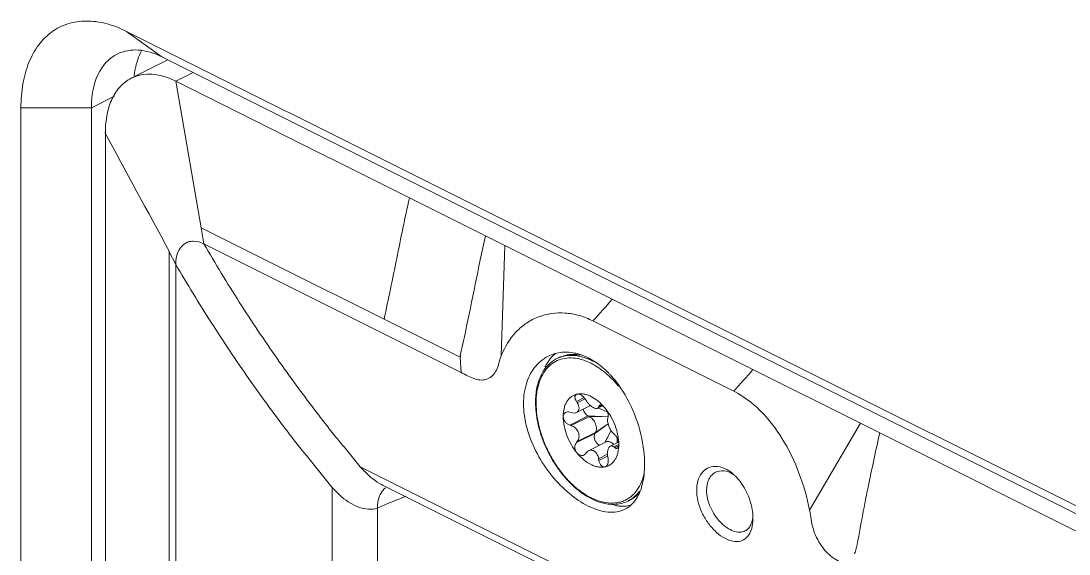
# Model space of a CAD drawing. Header units: millimetres. Extents: x 1177 to 4147, y 93 to 2194.
# Drawn here: x 3175.89 to 3212.74, y 1003.06 to 1021.81 of the extents above; entities that cross this region are included whole.
import ezdxf

# ---------------------------------------------------------------- set-up
doc = ezdxf.new("R2010")
doc.units = ezdxf.units.MM
doc.header["$LTSCALE"] = 0.1
doc.layers.get('0').update_dxf_attribs({"lineweight": 13})

# ---------------------------------------------------------------- blocks, each defined once
blk = doc.blocks.new('01')
for p, q in [((3471.001, 1041.645), (3472.769, 1040.364)), ((3471.001, 1041.645), (3603.938, 975.177)), ((3472.769, 1040.364), (3605.705, 973.895)), ((3471.24, 1039.286), (3473.082, 1040.207)), ((3473.476, 1039.144), (3474.342, 1039.577)), ((3473.476, 1039.144), (3474.75, 1031.778)), ((3489.033, 1031.366), (3473.476, 1039.144)), ((3469.234, 1037.801), (3470.405, 1038.387)), ((3465.698, 700.051), (3465.698, 1037.801)), ((3465.698, 1037.801), (3469.234, 1037.801)), ((3469.234, 700.051), (3469.234, 1037.801)), ((3469.941, 1036.582), (3469.941, 1001.342)), ((3474.75, 1031.778), (3474.891, 1030.963)), ((3487.76, 1025.273), (3474.75, 1031.778)), ((3489.033, 1031.366), (3490.005, 1030.88)), ((3487.81, 1024.5), (3474.891, 1030.963)), ((3489.818, 1025.338), (3490.005, 1030.88)), ((3502.468, 1024.648), (3490.005, 1030.88)), ((3473.475, 1029.937), (3473.123, 1030.598)), ((3473.142, 1003.413), (3473.142, 1030.604)), ((3473.475, 1029.937), (3473.475, 1003.09)), ((3494.431, 1027.094), (3501.502, 1023.559)), ((3487.81, 1024.5), (3487.76, 1025.273)), ((3492.614, 1025.202), (3492.69, 1025.24)), ((3507.86, 1021.952), (3502.468, 1024.648)), ((3493.633, 1023.419), (3493.599, 1023.408)), ((3493.596, 1023.054), (3493.98, 1023.246)), ((3493.64, 1022.983), (3493.596, 1023.054)), ((3494.033, 1023.179), (3493.64, 1022.983)), ((3494.055, 1023.149), (3494.1, 1023.078)), ((3493.26, 1022.509), (3493.334, 1022.487)), ((3494.304, 1022.846), (3493.605, 1022.496)), ((3494.658, 1022.709), (3494.907, 1022.833)), ((3494.699, 1022.729), (3495.153, 1022.511)), ((3494.712, 1022.772), (3494.87, 1022.851)), ((3494.712, 1022.772), (3494.727, 1022.813)), ((3494.727, 1022.813), (3494.829, 1022.864)), ((3493.26, 1021.86), (3494.19, 1022.325)), ((3493.334, 1021.837), (3493.26, 1021.86)), ((3493.334, 1021.837), (3494.25, 1022.295)), ((3494.19, 1022.325), (3494.25, 1022.295)), ((3495.19, 1022.282), (3494.19, 1022.325)), ((3495.187, 1022.272), (3494.25, 1022.295)), ((3495.192, 1021.917), (3494.526, 1021.444)), ((3495.189, 1021.927), (3494.556, 1021.492)), ((3495.186, 1022.259), (3495.171, 1022.218)), ((3505.314, 1017.59), (3507.86, 1021.952)), ((3508.832, 1021.466), (3507.86, 1021.952)), ((3493.596, 1020.979), (3494.526, 1021.444)), ((3493.64, 1021.034), (3494.556, 1021.492)), ((3494.556, 1021.492), (3494.526, 1021.444)), ((3495.336, 1021.587), (3495.032, 1020.983)), ((3495.338, 1021.585), (3495.04, 1020.986)), ((3495.477, 1021.415), (3495.522, 1021.378)), ((3569.643, 991.061), (3508.832, 1021.466)), ((3493.596, 1020.979), (3493.64, 1021.034)), ((3494.211, 1020.572), (3495.098, 1021.016)), ((3495.714, 1021.01), (3495.301, 1020.803)), ((3495.728, 1020.891), (3495.477, 1020.765)), ((3495.522, 1020.728), (3495.477, 1020.765)), ((3495.522, 1020.728), (3495.723, 1020.828)), ((3495.645, 1021.211), (3495.638, 1020.972)), ((3495.664, 1021.173), (3495.662, 1020.984)), ((3494.1, 1020.48), (3494.055, 1020.424)), ((3494.712, 1020.174), (3495.158, 1020.397)), ((3494.727, 1020.088), (3495.167, 1020.308)), ((3495.171, 1020.269), (3495.186, 1020.183)), ((3595.034, 963.625), (3482.743, 1019.771)), ((3494.727, 1020.088), (3494.712, 1020.174)), ((3495.03, 1019.759), (3495.066, 1019.771)), ((3481.324, 1018.752), (3481.324, 1000.222)), ((3483.823, 1018.869), (3483.857, 1018.851)), ((3594.834, 963.363), (3483.857, 1018.851)), ((3483.596, 1000.372), (3483.602, 1017.697)), ((3496.191, 1018.047), (3496.268, 1018.085))]:
    blk.add_line(p, q)
for centre, radius, start, end in [((3078.069, 1397.314), 557.153, 318.35729, 318.50701), ((3494.07, 1023.8), 2.268, 148.2968, 154.7546), ((3493.286, 1023.857), 1.503, 113.3088, 116.5615), ((3493.38, 1023.238), 2.168, 79.2447, 81.8519), ((3491.97, 1021.303), 4.539, 44.5447, 48.0416), ((3563.268, 969.75), 81.917, 137.92032, 138.9387), ((3491.801, 1020.621), 5.053, 43.9448, 46.4194), ((3490.993, 1020.456), 5.833, 34.2674, 37.9916), ((3492.911, 1020.967), 2.751, 39.6153, 43.0298), ((3490.658, 1019.837), 6.367, 5.9562, 6.5131), ((3490.872, 1019.859), 6.152, 3.8368, 5.9656), ((3494.872, 1020.52), 0.778, 281.697, 284.5236), ((3500.007, 1017.707), 2.239, 45.4752, 49.555), ((3499.903, 1017.6), 2.388, 43.3187, 45.4973), ((3496.872, 987.253), 33.21, 110.877, 112.4311), ((3495.594, 1019.432), 1.506, 296.5665, 305.4782), ((3494.833, 1019.296), 2.106, 330.465, 335.1807), ((3495.487, 1019.559), 1.672, 314.9893, 317.4581), ((3496.757, 987.533), 32.907, 112.4318, 113.5621), ((3495.519, 1019.39), 1.502, 296.5635, 299.833), ((3495.517, 1019.394), 1.507, 299.8338, 302.1073), ((3500.468, 1017.204), 2, 359.069, 2.7691)]:
    blk.add_arc(centre, radius, start, end)
for points, knots in [([(3465.698, 1037.801), (3465.698, 1038.208), (3465.758, 1038.986), (3466.05, 1040.067), (3466.539, 1040.969), (3467.214, 1041.651), (3468.049, 1042.074), (3468.998, 1042.212), (3470.011, 1042.068), (3470.672, 1041.81), (3471.001, 1041.645)], [0, 0, 0, 0, 0.148664, 0.284085, 0.406646, 0.519913, 0.629677, 0.742773, 0.865209, 1, 1, 1, 1]), ([(3469.897, 1039.994), (3469.941, 1040.048), (3470.126, 1040.25), (3470.352, 1040.414), (3470.533, 1040.505)], [0, 0, 0, 0, 0.256591, 1, 1, 1, 1]), ([(3470.533, 1040.505), (3470.852, 1040.665), (3471.651, 1040.798), (3472.401, 1040.548), (3472.769, 1040.364)], [0, 0, 0, 0, 0.463662, 1, 1, 1, 1]), ([(3471.776, 1040.7), (3471.75, 1040.655), (3471.652, 1040.467), (3471.575, 1040.267), (3471.528, 1040.113)], [0, 0, 0, 0, 0.241778, 1, 1, 1, 1]), ([(3469.234, 1037.801), (3469.234, 1038.018), (3469.279, 1038.784), (3469.543, 1039.567), (3469.897, 1039.994)], [0, 0, 0, 0, 0.28094, 1, 1, 1, 1]), ([(3471.528, 1040.113), (3471.511, 1040.058), (3471.447, 1039.826), (3471.405, 1039.588), (3471.385, 1039.407)], [0, 0, 0, 0, 0.241625, 1, 1, 1, 1]), ([(3471.24, 1039.286), (3471.036, 1039.184), (3470.651, 1038.89), (3470.237, 1038.257), (3469.99, 1037.465), (3469.941, 1036.886), (3469.941, 1036.582)], [0, 0, 0, 0, 0.217148, 0.450414, 0.710272, 1, 1, 1, 1]), ([(3473.476, 1039.144), (3473.283, 1039.24), (3472.897, 1039.396), (3472.306, 1039.508), (3471.743, 1039.479), (3471.397, 1039.364), (3471.24, 1039.286)], [0, 0, 0, 0, 0.279193, 0.535335, 0.772863, 1, 1, 1, 1]), ([(3485.214, 1033.275), (3484.981, 1032.264), (3484.676, 1030.737), (3484.262, 1028.704), (3484.047, 1027.69), (3483.941, 1027.182)], [0, 0, 0, 0, 0.500325, 0.749957, 1, 1, 1, 1]), ([(3488.023, 1026.53), (3488.191, 1027.335), (3488.516, 1028.949), (3488.847, 1030.562), (3489.033, 1031.366)], [0, 0, 0, 0, 0.49924, 1, 1, 1, 1]), ([(3474.89, 1030.962), (3474.724, 1031.045), (3474.453, 1031.127), (3474.103, 1031.076), (3473.8, 1030.923), (3473.526, 1030.525), (3473.475, 1030.142), (3473.475, 1029.936)], [0, 0, 0, 0, 0.256749, 0.370536, 0.480873, 0.715755, 1, 1, 1, 1]), ([(3474.89, 1030.962), (3475.461, 1029.978), (3476.647, 1028.03), (3478.231, 1025.66), (3479.563, 1023.805), (3480.418, 1022.662), (3481.119, 1021.762), (3481.655, 1021.096), (3482.196, 1020.432), (3482.551, 1019.983), (3482.74, 1019.768)], [0, 0, 0, 0, 0.249358, 0.499509, 0.624646, 0.749836, 0.812321, 0.87466, 0.937193, 1, 1, 1, 1]), ([(3481.32, 1018.748), (3481.131, 1018.964), (3480.777, 1019.413), (3480.236, 1020.076), (3479.701, 1020.742), (3479, 1021.641), (3478.146, 1022.784), (3476.815, 1024.638), (3475.231, 1027.007), (3474.046, 1028.953), (3473.476, 1029.937)], [0, 0, 0, 0, 0.062809, 0.125339, 0.187679, 0.250165, 0.375355, 0.500491, 0.750642, 1, 1, 1, 1]), ([(3489.818, 1025.338), (3489.992, 1025.782), (3490.373, 1026.402), (3491.082, 1027.009), (3491.886, 1027.431), (3492.824, 1027.556), (3493.751, 1027.391), (3494.208, 1027.208), (3494.431, 1027.094)], [0, 0, 0, 0, 0.255566, 0.377463, 0.49728, 0.738536, 0.865851, 1, 1, 1, 1]), ([(3487.754, 1025.363), (3487.79, 1025.558), (3487.912, 1025.94), (3487.979, 1026.334), (3488.023, 1026.53)], [0, 0, 0, 0, 0.497616, 1, 1, 1, 1]), ([(3493.127, 1025.525), (3493.044, 1025.528), (3492.721, 1025.519), (3492.399, 1025.43), (3492.184, 1025.323)], [0, 0, 0, 0, 0.256477, 1, 1, 1, 1]), ([(3493.633, 1025.452), (3493.591, 1025.463), (3493.424, 1025.501), (3493.254, 1025.521), (3493.127, 1025.525)], [0, 0, 0, 0, 0.255553, 1, 1, 1, 1]), ([(3487.759, 1025.273), (3487.766, 1025.276), (3487.78, 1025.289), (3487.779, 1025.325), (3487.766, 1025.35), (3487.754, 1025.363)], [0, 0, 0, 0, 0.219613, 0.477118, 1, 1, 1, 1]), ([(3487.809, 1024.502), (3487.925, 1024.445), (3488.147, 1024.323), (3488.481, 1024.172), (3488.819, 1024.104), (3489.14, 1024.162), (3489.406, 1024.345), (3489.677, 1024.734), (3489.727, 1025.104), (3489.818, 1025.338)], [0, 0, 0, 0, 0.138324, 0.271524, 0.392398, 0.502211, 0.611577, 0.730067, 1, 1, 1, 1]), ([(3492.184, 1025.323), (3491.919, 1025.19), (3491.428, 1024.774), (3491, 1023.863), (3490.893, 1022.759), (3491.105, 1021.567), (3491.603, 1020.385), (3492.326, 1019.307), (3493.191, 1018.418), (3493.854, 1017.963), (3494.19, 1017.794)], [0, 0, 0, 0, 0.096931, 0.202846, 0.322041, 0.454365, 0.595746, 0.73931, 0.876849, 1, 1, 1, 1]), ([(3491.545, 1023.003), (3491.545, 1023.248), (3491.575, 1023.608), (3491.693, 1024.06), (3491.813, 1024.362), (3491.967, 1024.632), (3492.152, 1024.866), (3492.367, 1025.06), (3492.529, 1025.16), (3492.614, 1025.202)], [0, 0, 0, 0, 0.285392, 0.417936, 0.543856, 0.663798, 0.778818, 0.890321, 1, 1, 1, 1]), ([(3493.655, 1025.202), (3493.513, 1025.229), (3493.232, 1025.253), (3492.822, 1025.189), (3492.452, 1025.022), (3492.137, 1024.758), (3491.887, 1024.407), (3491.705, 1023.981), (3491.596, 1023.493), (3491.574, 1023.147), (3491.574, 1022.968)], [0, 0, 0, 0, 0.121708, 0.23601, 0.347152, 0.460085, 0.579351, 0.708215, 0.848355, 1, 1, 1, 1]), ([(3492.553, 1025.464), (3492.513, 1025.432), (3492.356, 1025.293), (3492.225, 1025.126), (3492.141, 1024.991)], [0, 0, 0, 0, 0.243335, 1, 1, 1, 1]), ([(3492.69, 1025.24), (3492.761, 1025.276), (3492.907, 1025.336), (3493.141, 1025.392), (3493.385, 1025.416), (3493.55, 1025.409), (3493.633, 1025.401)], [0, 0, 0, 0, 0.243128, 0.489087, 0.740587, 1, 1, 1, 1]), ([(3493.687, 1025.384), (3493.599, 1025.397), (3493.423, 1025.411), (3493.164, 1025.394), (3492.918, 1025.339), (3492.764, 1025.277), (3492.69, 1025.24)], [0, 0, 0, 0, 0.262697, 0.514819, 0.759384, 1, 1, 1, 1]), ([(3493.708, 1025.33), (3493.618, 1025.347), (3493.441, 1025.369), (3493.177, 1025.366), (3492.926, 1025.324), (3492.767, 1025.271), (3492.691, 1025.238)], [0, 0, 0, 0, 0.264136, 0.51691, 0.761065, 1, 1, 1, 1]), ([(3494.19, 1025.242), (3494.145, 1025.265), (3493.965, 1025.349), (3493.776, 1025.415), (3493.633, 1025.452)], [0, 0, 0, 0, 0.256433, 1, 1, 1, 1]), ([(3494.559, 1024.841), (3494.485, 1024.886), (3494.2, 1025.043), (3493.889, 1025.157), (3493.655, 1025.202)], [0, 0, 0, 0, 0.266196, 1, 1, 1, 1]), ([(3494.433, 1025.073), (3494.373, 1025.104), (3494.141, 1025.214), (3493.894, 1025.294), (3493.708, 1025.33)], [0, 0, 0, 0, 0.262753, 1, 1, 1, 1]), ([(3494.19, 1025.242), (3494.261, 1025.207), (3494.551, 1025.047), (3494.817, 1024.846), (3495.005, 1024.678)], [0, 0, 0, 0, 0.239375, 1, 1, 1, 1]), ([(3495.009, 1024.525), (3494.972, 1024.554), (3494.828, 1024.667), (3494.676, 1024.771), (3494.559, 1024.841)], [0, 0, 0, 0, 0.256604, 1, 1, 1, 1]), ([(3495.285, 1024.282), (3495.262, 1024.303), (3495.173, 1024.387), (3495.08, 1024.467), (3495.009, 1024.525)], [0, 0, 0, 0, 0.253482, 1, 1, 1, 1]), ([(3495.205, 1024.486), (3495.238, 1024.452), (3495.373, 1024.311), (3495.5, 1024.162), (3495.59, 1024.046)], [0, 0, 0, 0, 0.246029, 1, 1, 1, 1]), ([(3495.715, 1023.819), (3495.693, 1023.846), (3495.604, 1023.952), (3495.511, 1024.054), (3495.44, 1024.128)], [0, 0, 0, 0, 0.252674, 1, 1, 1, 1]), ([(3492.935, 1022.287), (3492.935, 1022.428), (3492.955, 1022.634), (3493.035, 1022.887), (3493.116, 1023.049), (3493.218, 1023.186), (3493.34, 1023.296), (3493.479, 1023.376), (3493.581, 1023.409), (3493.633, 1023.419)], [0, 0, 0, 0, 0.292489, 0.425478, 0.549994, 0.667323, 0.779541, 0.889431, 1, 1, 1, 1]), ([(3493.599, 1023.408), (3493.587, 1023.402), (3493.566, 1023.387), (3493.542, 1023.354), (3493.528, 1023.314), (3493.521, 1023.249), (3493.54, 1023.157), (3493.574, 1023.089), (3493.596, 1023.054)], [0, 0, 0, 0, 0.097885, 0.196945, 0.302948, 0.419624, 0.688587, 1, 1, 1, 1]), ([(3493.633, 1023.419), (3493.683, 1023.43), (3493.786, 1023.441), (3493.944, 1023.43), (3494.109, 1023.393), (3494.338, 1023.307), (3494.623, 1023.133), (3494.824, 1022.948), (3494.922, 1022.844)], [0, 0, 0, 0, 0.102583, 0.210143, 0.32398, 0.444974, 0.708853, 1, 1, 1, 1]), ([(3494.055, 1023.149), (3494.029, 1023.191), (3493.968, 1023.268), (3493.876, 1023.346), (3493.797, 1023.392), (3493.725, 1023.42), (3493.667, 1023.426), (3493.633, 1023.419)], [0, 0, 0, 0, 0.280746, 0.557076, 0.685088, 0.802432, 1, 1, 1, 1]), ([(3495.814, 1023.74), (3496.137, 1023.266), (3496.648, 1022.236), (3496.92, 1021.12), (3496.984, 1020.56)], [0, 0, 0, 0, 0.504035, 1, 1, 1, 1]), ([(3505.314, 1017.59), (3505.186, 1018.222), (3504.828, 1019.465), (3504.011, 1021.179), (3502.918, 1022.61), (3501.989, 1023.319), (3501.502, 1023.559)], [0, 0, 0, 0, 0.265422, 0.529073, 0.776711, 1, 1, 1, 1]), ([(3496.191, 1018.047), (3496.084, 1017.993), (3495.855, 1017.91), (3495.485, 1017.864), (3495.096, 1017.895), (3494.698, 1018.001), (3494.296, 1018.177), (3493.899, 1018.421), (3493.512, 1018.726), (3493.143, 1019.087), (3492.799, 1019.497), (3492.379, 1020.101), (3492.037, 1020.763), (3491.786, 1021.457), (3491.649, 1021.979), (3491.565, 1022.495), (3491.545, 1022.836), (3491.545, 1023.003)], [0, 0, 0, 0, 0.046168, 0.093562, 0.14325, 0.196027, 0.252355, 0.312364, 0.375896, 0.442549, 0.511737, 0.582736, 0.726725, 0.798122, 0.867948, 0.935457, 1, 1, 1, 1]), ([(3491.574, 1022.968), (3491.574, 1022.759), (3491.606, 1022.328), (3491.74, 1021.68), (3491.955, 1021.03), (3492.245, 1020.397), (3492.601, 1019.802), (3493.012, 1019.263), (3493.464, 1018.797), (3493.945, 1018.42), (3494.44, 1018.142), (3494.933, 1017.973), (3495.339, 1017.929), (3495.644, 1017.957), (3495.858, 1018.007), (3496.06, 1018.087), (3496.247, 1018.195), (3496.419, 1018.331), (3496.629, 1018.551), (3496.844, 1018.895), (3496.951, 1019.206), (3496.993, 1019.372)], [0, 0, 0, 0, 0.068477, 0.14087, 0.215943, 0.292249, 0.368263, 0.442475, 0.513506, 0.580223, 0.641873, 0.698238, 0.749812, 0.774243, 0.798048, 0.821514, 0.84495, 0.868668, 0.892958, 0.944131, 1, 1, 1, 1]), ([(3493.605, 1022.496), (3493.624, 1022.505), (3493.658, 1022.528), (3493.697, 1022.575), (3493.723, 1022.631), (3493.733, 1022.696), (3493.729, 1022.765), (3493.705, 1022.865), (3493.669, 1022.937), (3493.64, 1022.983)], [0, 0, 0, 0, 0.11066, 0.218773, 0.328694, 0.444664, 0.569516, 0.704271, 1, 1, 1, 1]), ([(3494.303, 1022.844), (3494.264, 1022.877), (3494.19, 1022.951), (3494.127, 1023.034), (3494.1, 1023.078)], [0, 0, 0, 0, 0.500571, 1, 1, 1, 1]), ([(3494.907, 1022.833), (3494.894, 1022.841), (3494.869, 1022.855), (3494.831, 1022.867), (3494.796, 1022.87), (3494.775, 1022.864), (3494.767, 1022.86)], [0, 0, 0, 0, 0.309007, 0.574685, 0.801106, 1, 1, 1, 1]), ([(3493.053, 1022.5), (3493.035, 1022.491), (3493.001, 1022.468), (3492.963, 1022.417), (3492.94, 1022.355), (3492.935, 1022.31), (3492.935, 1022.287)], [0, 0, 0, 0, 0.236599, 0.476208, 0.728722, 1, 1, 1, 1]), ([(3493.26, 1022.509), (3493.224, 1022.52), (3493.154, 1022.531), (3493.083, 1022.515), (3493.053, 1022.5)], [0, 0, 0, 0, 0.52668, 1, 1, 1, 1]), ([(3493.334, 1022.487), (3493.381, 1022.472), (3493.473, 1022.457), (3493.567, 1022.477), (3493.605, 1022.496)], [0, 0, 0, 0, 0.531842, 1, 1, 1, 1]), ([(3494.19, 1022.325), (3494.161, 1022.339), (3494.105, 1022.38), (3494.034, 1022.46), (3493.976, 1022.556), (3493.95, 1022.628), (3493.941, 1022.664)], [0, 0, 0, 0, 0.224627, 0.474713, 0.738163, 1, 1, 1, 1]), ([(3494.658, 1022.709), (3494.649, 1022.704), (3494.627, 1022.697), (3494.59, 1022.696), (3494.549, 1022.702), (3494.485, 1022.722), (3494.4, 1022.768), (3494.336, 1022.816), (3494.303, 1022.844)], [0, 0, 0, 0, 0.081289, 0.172033, 0.275865, 0.394549, 0.674735, 1, 1, 1, 1]), ([(3494.712, 1022.772), (3494.707, 1022.758), (3494.693, 1022.733), (3494.671, 1022.715), (3494.658, 1022.709)], [0, 0, 0, 0, 0.516987, 1, 1, 1, 1]), ([(3494.767, 1022.86), (3494.758, 1022.856), (3494.741, 1022.842), (3494.731, 1022.823), (3494.727, 1022.813)], [0, 0, 0, 0, 0.479654, 1, 1, 1, 1]), ([(3495.03, 1022.721), (3495.011, 1022.744), (3494.973, 1022.785), (3494.929, 1022.819), (3494.907, 1022.833)], [0, 0, 0, 0, 0.531627, 1, 1, 1, 1]), ([(3495.186, 1022.259), (3495.191, 1022.272), (3495.197, 1022.302), (3495.197, 1022.351), (3495.188, 1022.408), (3495.165, 1022.494), (3495.116, 1022.602), (3495.061, 1022.683), (3495.03, 1022.721)], [0, 0, 0, 0, 0.081914, 0.180348, 0.294769, 0.423159, 0.707611, 1, 1, 1, 1]), ([(3495.03, 1022.721), (3495.138, 1022.591), (3495.332, 1022.309), (3495.552, 1021.849), (3495.692, 1021.371), (3495.728, 1021.047), (3495.728, 1020.891)], [0, 0, 0, 0, 0.254359, 0.512919, 0.764765, 1, 1, 1, 1]), ([(3493.633, 1020.457), (3493.526, 1020.587), (3493.331, 1020.869), (3493.111, 1021.329), (3492.971, 1021.807), (3492.935, 1022.131), (3492.935, 1022.287)], [0, 0, 0, 0, 0.254359, 0.512919, 0.764765, 1, 1, 1, 1]), ([(3492.935, 1022.287), (3492.935, 1022.242), (3492.954, 1022.147), (3493.025, 1022.021), (3493.129, 1021.918), (3493.215, 1021.873), (3493.26, 1021.86)], [0, 0, 0, 0, 0.239462, 0.49734, 0.756045, 1, 1, 1, 1]), ([(3493.334, 1021.837), (3493.413, 1021.813), (3493.527, 1021.745), (3493.639, 1021.615), (3493.701, 1021.498), (3493.732, 1021.372), (3493.732, 1021.246), (3493.702, 1021.131), (3493.663, 1021.064), (3493.64, 1021.034)], [0, 0, 0, 0, 0.249375, 0.381505, 0.514159, 0.64429, 0.769426, 0.888065, 1, 1, 1, 1]), ([(3494.556, 1021.492), (3494.573, 1021.519), (3494.597, 1021.583), (3494.607, 1021.689), (3494.594, 1021.807), (3494.559, 1021.928), (3494.503, 1022.044), (3494.431, 1022.149), (3494.347, 1022.235), (3494.283, 1022.279), (3494.25, 1022.295)], [0, 0, 0, 0, 0.100163, 0.214155, 0.341032, 0.476829, 0.616268, 0.753439, 0.882721, 1, 1, 1, 1]), ([(3495.477, 1021.415), (3495.452, 1021.436), (3495.403, 1021.488), (3495.337, 1021.582), (3495.277, 1021.692), (3495.226, 1021.81), (3495.186, 1021.929), (3495.161, 1022.04), (3495.154, 1022.136), (3495.162, 1022.194), (3495.171, 1022.218)], [0, 0, 0, 0, 0.110696, 0.240625, 0.384178, 0.53292, 0.676665, 0.805968, 0.914467, 1, 1, 1, 1]), ([(3494.755, 1020.842), (3494.731, 1020.855), (3494.683, 1020.887), (3494.62, 1020.952), (3494.566, 1021.03), (3494.524, 1021.118), (3494.498, 1021.209), (3494.485, 1021.319), (3494.5, 1021.402), (3494.526, 1021.444)], [0, 0, 0, 0, 0.117521, 0.247148, 0.384604, 0.524297, 0.660366, 0.787432, 1, 1, 1, 1]), ([(3495.716, 1021.01), (3495.708, 1021.048), (3495.688, 1021.122), (3495.643, 1021.224), (3495.588, 1021.311), (3495.545, 1021.359), (3495.522, 1021.378)], [0, 0, 0, 0, 0.274561, 0.545123, 0.791997, 1, 1, 1, 1]), ([(3508.25, 1018.744), (3508.344, 1019.197), (3508.535, 1020.105), (3508.728, 1021.013), (3508.832, 1021.466)], [0, 0, 0, 0, 0.498396, 1, 1, 1, 1]), ([(3493.596, 1020.979), (3493.569, 1020.946), (3493.53, 1020.863), (3493.519, 1020.723), (3493.552, 1020.581), (3493.602, 1020.494), (3493.633, 1020.457)], [0, 0, 0, 0, 0.226942, 0.475503, 0.738548, 1, 1, 1, 1]), ([(3495.728, 1020.891), (3495.728, 1020.754), (3495.709, 1020.554), (3495.634, 1020.307), (3495.558, 1020.147), (3495.461, 1020.011), (3495.346, 1019.9), (3495.214, 1019.816), (3495.117, 1019.78), (3495.067, 1019.767)], [0, 0, 0, 0, 0.292063, 0.425261, 0.550188, 0.667975, 0.780473, 0.890199, 1, 1, 1, 1]), ([(3495.469, 1020.888), (3495.441, 1020.918), (3495.382, 1020.971), (3495.297, 1021.016), (3495.23, 1021.034), (3495.183, 1021.038), (3495.138, 1021.032), (3495.111, 1021.022), (3495.098, 1021.016)], [0, 0, 0, 0, 0.297686, 0.561702, 0.680801, 0.792227, 0.89772, 1, 1, 1, 1]), ([(3495.301, 1020.803), (3495.271, 1020.788), (3495.231, 1020.744), (3495.197, 1020.673), (3495.167, 1020.577), (3495.152, 1020.44), (3495.161, 1020.327), (3495.171, 1020.269)], [0, 0, 0, 0, 0.177477, 0.28813, 0.413007, 0.695065, 1, 1, 1, 1]), ([(3495.477, 1020.765), (3495.463, 1020.777), (3495.435, 1020.797), (3495.389, 1020.815), (3495.343, 1020.819), (3495.314, 1020.81), (3495.301, 1020.803)], [0, 0, 0, 0, 0.288082, 0.541806, 0.772346, 1, 1, 1, 1]), ([(3495.651, 1020.698), (3495.664, 1020.704), (3495.687, 1020.725), (3495.711, 1020.769), (3495.725, 1020.826), (3495.728, 1020.868), (3495.728, 1020.891)], [0, 0, 0, 0, 0.190975, 0.416283, 0.686233, 1, 1, 1, 1]), ([(3495.728, 1020.891), (3495.728, 1020.9), (3495.727, 1020.94), (3495.722, 1020.98), (3495.716, 1021.01)], [0, 0, 0, 0, 0.238011, 1, 1, 1, 1]), ([(3493.633, 1020.457), (3493.656, 1020.43), (3493.706, 1020.383), (3493.794, 1020.338), (3493.887, 1020.326), (3493.945, 1020.342), (3493.971, 1020.355)], [0, 0, 0, 0, 0.278794, 0.535291, 0.771972, 1, 1, 1, 1]), ([(3495.03, 1019.759), (3494.976, 1019.747), (3494.863, 1019.736), (3494.688, 1019.752), (3494.508, 1019.799), (3494.257, 1019.906), (3493.949, 1020.116), (3493.735, 1020.334), (3493.633, 1020.457)], [0, 0, 0, 0, 0.100895, 0.207261, 0.32056, 0.441668, 0.707117, 1, 1, 1, 1]), ([(3493.971, 1020.355), (3493.979, 1020.359), (3494.01, 1020.377), (3494.038, 1020.403), (3494.055, 1020.424)], [0, 0, 0, 0, 0.244453, 1, 1, 1, 1]), ([(3494.1, 1020.48), (3494.107, 1020.49), (3494.139, 1020.526), (3494.179, 1020.556), (3494.211, 1020.572)], [0, 0, 0, 0, 0.258578, 1, 1, 1, 1]), ([(3494.211, 1020.572), (3494.235, 1020.584), (3494.288, 1020.602), (3494.371, 1020.604), (3494.453, 1020.58), (3494.529, 1020.532), (3494.594, 1020.463), (3494.667, 1020.346), (3494.699, 1020.244), (3494.712, 1020.174)], [0, 0, 0, 0, 0.109461, 0.218418, 0.33058, 0.449317, 0.576567, 0.712229, 1, 1, 1, 1]), ([(3495.522, 1020.728), (3495.533, 1020.719), (3495.554, 1020.705), (3495.588, 1020.691), (3495.622, 1020.688), (3495.642, 1020.694), (3495.651, 1020.698)], [0, 0, 0, 0, 0.294551, 0.551982, 0.781276, 1, 1, 1, 1]), ([(3497.01, 1020.27), (3497.033, 1019.93), (3497.024, 1019.296), (3496.866, 1018.674), (3496.744, 1018.412)], [0, 0, 0, 0, 0.540608, 1, 1, 1, 1]), ([(3482.743, 1019.771), (3482.821, 1019.68), (3483.138, 1019.333), (3483.512, 1019.03), (3483.823, 1018.869)], [0, 0, 0, 0, 0.255263, 1, 1, 1, 1]), ([(3494.727, 1020.088), (3494.736, 1020.04), (3494.763, 1019.95), (3494.824, 1019.852), (3494.885, 1019.796), (3494.933, 1019.768), (3494.982, 1019.754), (3495.015, 1019.755), (3495.03, 1019.759)], [0, 0, 0, 0, 0.297992, 0.57064, 0.692364, 0.803082, 0.904393, 1, 1, 1, 1]), ([(3495.066, 1019.771), (3495.079, 1019.778), (3495.104, 1019.795), (3495.136, 1019.832), (3495.161, 1019.877), (3495.187, 1019.95), (3495.201, 1020.054), (3495.194, 1020.14), (3495.186, 1020.183)], [0, 0, 0, 0, 0.096427, 0.2004, 0.313931, 0.437364, 0.708911, 1, 1, 1, 1]), ([(3499.639, 1018.586), (3499.638, 1018.748), (3499.675, 1019.054), (3499.862, 1019.455), (3500.173, 1019.726), (3500.433, 1019.786), (3500.561, 1019.787)], [0, 0, 0, 0, 0.288746, 0.542679, 0.77188, 1, 1, 1, 1]), ([(3500.561, 1019.787), (3500.606, 1019.788), (3500.795, 1019.777), (3500.98, 1019.714), (3501.109, 1019.648)], [0, 0, 0, 0, 0.235315, 1, 1, 1, 1]), ([(3500.134, 1018.586), (3500.136, 1018.777), (3500.183, 1019.062), (3500.386, 1019.357), (3500.52, 1019.457), (3500.59, 1019.492)], [0, 0, 0, 0, 0.540442, 0.77702, 1, 1, 1, 1]), ([(3500.59, 1019.492), (3500.714, 1019.554), (3501.026, 1019.599), (3501.311, 1019.482), (3501.446, 1019.399)], [0, 0, 0, 0, 0.464693, 1, 1, 1, 1]), ([(3501.109, 1019.648), (3501.14, 1019.633), (3501.263, 1019.564), (3501.378, 1019.481), (3501.46, 1019.411)], [0, 0, 0, 0, 0.240097, 1, 1, 1, 1]), ([(3501.641, 1019.238), (3501.728, 1019.147), (3502.055, 1018.742), (3502.274, 1018.254), (3502.374, 1017.873)], [0, 0, 0, 0, 0.243027, 1, 1, 1, 1]), ([(3481.321, 1018.749), (3481.478, 1018.571), (3481.762, 1018.273), (3482.235, 1017.932), (3482.808, 1017.655), (3483.323, 1017.586), (3483.602, 1017.697)], [0, 0, 0, 0, 0.269675, 0.467509, 0.658128, 1, 1, 1, 1]), ([(3483.709, 1018.303), (3483.726, 1018.346), (3483.799, 1018.501), (3483.913, 1018.638), (3484.015, 1018.712)], [0, 0, 0, 0, 0.267639, 1, 1, 1, 1]), ([(3507.606, 1015.456), (3507.734, 1016), (3507.925, 1017.102), (3508.137, 1018.198), (3508.25, 1018.744)], [0, 0, 0, 0, 0.500566, 1, 1, 1, 1]), ([(3483.603, 1017.697), (3483.602, 1017.752), (3483.61, 1017.957), (3483.652, 1018.163), (3483.709, 1018.303)], [0, 0, 0, 0, 0.267245, 1, 1, 1, 1]), ([(3496.665, 1018.257), (3496.588, 1018.122), (3496.408, 1017.876), (3496.16, 1017.696), (3496.03, 1017.631)], [0, 0, 0, 0, 0.516649, 1, 1, 1, 1]), ([(3496.728, 1018.432), (3496.662, 1018.361), (3496.518, 1018.23), (3496.354, 1018.128), (3496.268, 1018.085)], [0, 0, 0, 0, 0.504266, 1, 1, 1, 1]), ([(3496.318, 1018.118), (3496.403, 1018.171), (3496.566, 1018.298), (3496.702, 1018.453), (3496.763, 1018.536)], [0, 0, 0, 0, 0.491533, 1, 1, 1, 1]), ([(3496.469, 1018.206), (3496.486, 1018.218), (3496.557, 1018.271), (3496.623, 1018.329), (3496.67, 1018.376)], [0, 0, 0, 0, 0.247914, 1, 1, 1, 1]), ([(3502.071, 1016.148), (3501.978, 1016.079), (3501.739, 1015.986), (3501.336, 1016.031), (3500.921, 1016.229), (3500.519, 1016.558), (3500.159, 1016.992), (3499.874, 1017.499), (3499.688, 1018.037), (3499.636, 1018.408), (3499.639, 1018.586)], [0, 0, 0, 0, 0.087126, 0.18383, 0.297977, 0.429476, 0.572999, 0.720676, 0.865561, 1, 1, 1, 1]), ([(3502.066, 1016.541), (3501.984, 1016.499), (3501.782, 1016.457), (3501.463, 1016.527), (3501.136, 1016.706), (3500.82, 1016.979), (3500.54, 1017.329), (3500.248, 1017.849), (3500.139, 1018.296), (3500.134, 1018.586)], [0, 0, 0, 0, 0.087209, 0.186838, 0.30376, 0.436385, 0.579381, 0.725688, 1, 1, 1, 1]), ([(3496.03, 1017.631), (3495.906, 1017.569), (3495.627, 1017.481), (3495.169, 1017.472), (3494.679, 1017.578), (3494.355, 1017.712), (3494.19, 1017.794)], [0, 0, 0, 0, 0.217686, 0.451339, 0.711184, 1, 1, 1, 1]), ([(3495.81, 1017.79), (3495.784, 1017.791), (3495.676, 1017.799), (3495.569, 1017.816), (3495.489, 1017.832)], [0, 0, 0, 0, 0.245185, 1, 1, 1, 1]), ([(3496.307, 1017.827), (3496.267, 1017.819), (3496.103, 1017.789), (3495.936, 1017.783), (3495.81, 1017.79)], [0, 0, 0, 0, 0.244445, 1, 1, 1, 1]), ([(3502.374, 1017.873), (3502.386, 1017.825), (3502.431, 1017.637), (3502.459, 1017.444), (3502.466, 1017.301)], [0, 0, 0, 0, 0.258639, 1, 1, 1, 1]), ([(3502.468, 1017.172), (3502.468, 1017.116), (3502.462, 1016.907), (3502.421, 1016.698), (3502.365, 1016.555)], [0, 0, 0, 0, 0.269397, 1, 1, 1, 1]), ([(3502.464, 1017.299), (3502.462, 1017.265), (3502.449, 1017.135), (3502.419, 1017.007), (3502.384, 1016.917)], [0, 0, 0, 0, 0.265386, 1, 1, 1, 1]), ([(3505.314, 1017.59), (3505.345, 1017.437), (3505.383, 1017.127), (3505.473, 1016.659), (3505.651, 1016.209), (3505.964, 1015.669), (3506.387, 1015.23), (3506.876, 1014.958), (3507.113, 1014.852), (3507.227, 1014.795)], [0, 0, 0, 0, 0.130296, 0.261607, 0.397411, 0.533005, 0.782891, 0.893466, 1, 1, 1, 1]), ([(3502.384, 1016.917), (3502.353, 1016.835), (3502.271, 1016.685), (3502.137, 1016.576), (3502.066, 1016.541)], [0, 0, 0, 0, 0.525941, 1, 1, 1, 1]), ([(3502.365, 1016.555), (3502.349, 1016.513), (3502.28, 1016.359), (3502.17, 1016.221), (3502.071, 1016.148)], [0, 0, 0, 0, 0.270088, 1, 1, 1, 1]), ([(3507.568, 1015.39), (3507.557, 1015.402), (3507.557, 1015.448), (3507.593, 1015.451), (3507.606, 1015.456)], [0, 0, 0, 0, 0.533314, 1, 1, 1, 1])]:
    blk.add_open_spline(points, degree=3, knots=knots)
blk.add_open_spline([(3473.142, 1030.604), (3472.063, 1032.593), (3470.986, 1034.583), (3469.905, 1036.571)], degree=3)

msp = doc.modelspace()

# ---------------------------------------------------------------- block references
at = {"xscale": 0.7, "yscale": 0.7, "zscale": 0.7}
msp.add_blockref('01', (749.903, 292.29), dxfattribs=at)

doc.saveas('drawing.dxf')
